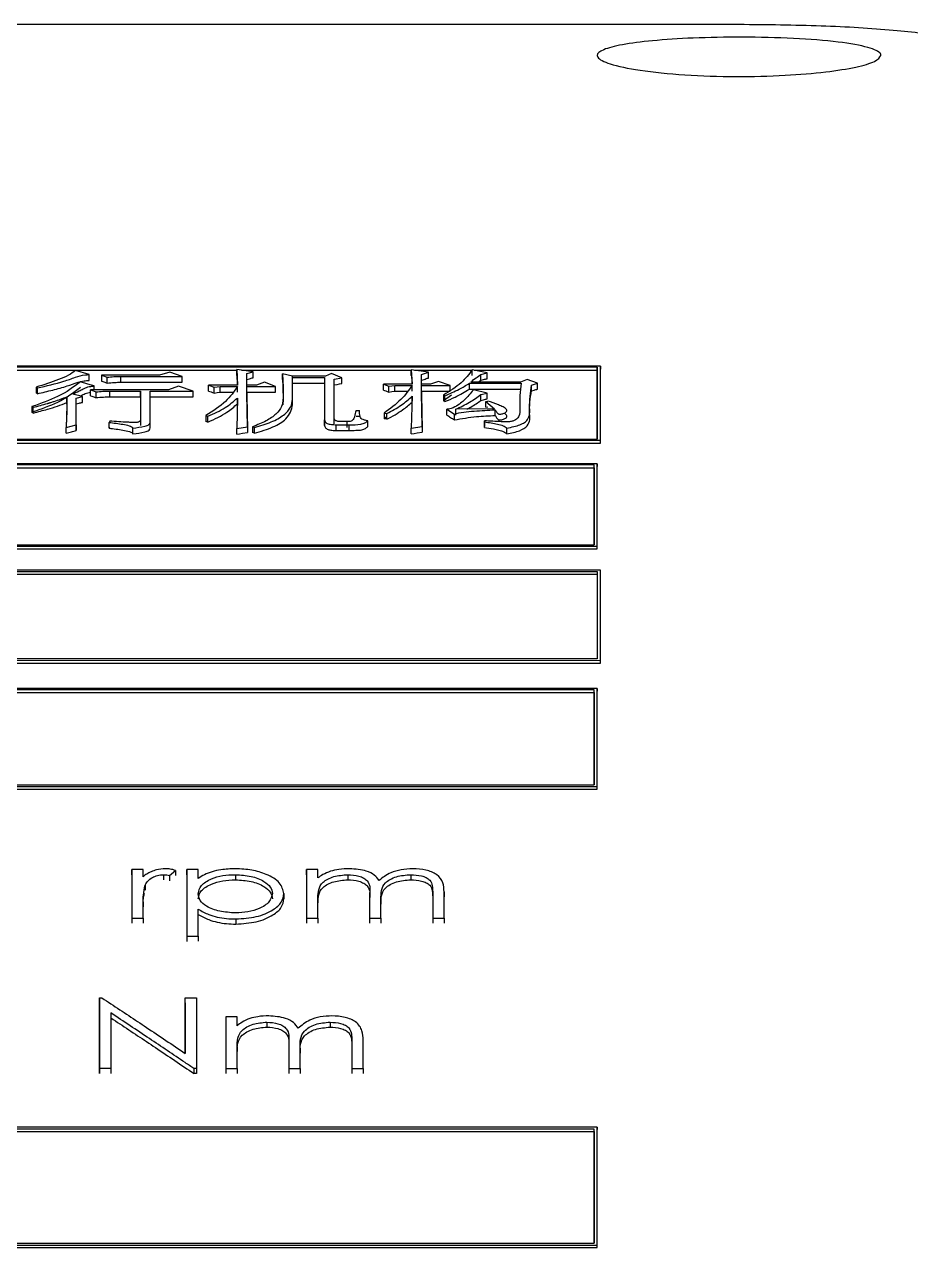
# Model space of a CAD drawing. Header units: millimetres. Extents: x 2223 to 4172, y 741 to 2119.
# Drawn here: x 2722.87 to 2736.92, y 1913.22 to 1932.61 of the extents above; entities that cross this region are included whole.
import ezdxf

# ---------------------------------------------------------------- set-up
doc = ezdxf.new("R2010")
doc.units = ezdxf.units.MM

msp = doc.modelspace()

# ---------------------------------------------------------------- linework, layer by layer
at = {"color": 7, "linetype": 'Continuous', "lineweight": 25}
for p, q in [((2734.201, 1932.604), (2697.201, 1932.606)), ((2732.002, 1927.188), (2710.019, 1927.189)), ((2731.952, 1927.171), (2710.069, 1927.171)), ((2720.785, 1927.125), (2726.236, 1927.125)), ((2723.899, 1927.056), (2723.683, 1927.12)), ((2723.899, 1926.964), (2723.899, 1927.056)), ((2724.094, 1927.044), (2724.094, 1926.952)), ((2724.094, 1927.044), (2724.181, 1927.013)), ((2725.013, 1927.044), (2724.094, 1927.044)), ((2724.181, 1926.921), (2724.181, 1927.013)), ((2724.397, 1926.933), (2724.397, 1927.025)), ((2724.397, 1927.025), (2725.37, 1927.025)), ((2725.176, 1927.094), (2725.013, 1927.044)), ((2725.37, 1927.025), (2725.176, 1927.094)), ((2725.37, 1926.933), (2725.37, 1927.025)), ((2726.236, 1927.135), (2726.247, 1926.886)), ((2726.495, 1927.097), (2726.236, 1927.135)), ((2726.236, 1927.043), (2726.236, 1927.135)), ((2726.31, 1927.125), (2729.005, 1927.125)), ((2726.398, 1927.071), (2726.495, 1927.097)), ((2726.398, 1926.886), (2726.398, 1927.071)), ((2726.398, 1927.07), (2726.398, 1927.071)), ((2726.495, 1927.005), (2726.495, 1927.097)), ((2726.961, 1927.067), (2726.971, 1926.855)), ((2727.123, 1927.029), (2726.961, 1927.067)), ((2726.961, 1926.975), (2726.961, 1927.067)), ((2727.642, 1927.029), (2727.123, 1927.029)), ((2727.123, 1926.937), (2727.123, 1927.029)), ((2727.123, 1926.668), (2727.123, 1927.01)), ((2727.123, 1927.01), (2727.631, 1927.01)), ((2727.123, 1926.918), (2727.123, 1927.01)), ((2727.631, 1927.01), (2727.631, 1926.337)), ((2727.631, 1927.01), (2727.631, 1926.918)), ((2727.739, 1927.071), (2727.642, 1927.029)), ((2727.902, 1927.006), (2727.739, 1927.071)), ((2727.783, 1926.983), (2727.902, 1927.006)), ((2727.902, 1926.914), (2727.902, 1927.006)), ((2729.005, 1927.132), (2729.016, 1926.902)), ((2729.275, 1927.094), (2729.005, 1927.132)), ((2729.005, 1927.039), (2729.005, 1927.132)), ((2729.055, 1927.125), (2729.962, 1927.124)), ((2729.167, 1927.059), (2729.275, 1927.094)), ((2729.167, 1926.902), (2729.167, 1927.059)), ((2729.167, 1927.059), (2729.167, 1927.059)), ((2729.275, 1927.001), (2729.275, 1927.094)), ((2730.206, 1927.082), (2729.968, 1927.132)), ((2729.968, 1927.039), (2729.968, 1927.132)), ((2730.002, 1927.124), (2731.952, 1927.124)), ((2730.108, 1927.059), (2730.206, 1927.082)), ((2730.108, 1926.967), (2730.108, 1927.059)), ((2730.206, 1926.99), (2730.206, 1927.082)), ((2731.952, 1927.171), (2731.952, 1927.124)), ((2732.002, 1927.188), (2732.002, 1927.141)), ((2732.002, 1925.966), (2732.002, 1927.141)), ((2723.056, 1926.855), (2723.056, 1926.764)), ((2723.056, 1926.855), (2723.077, 1926.844)), ((2723.077, 1926.752), (2723.077, 1926.844)), ((2723.921, 1926.813), (2724.007, 1926.781)), ((2725.154, 1926.813), (2723.921, 1926.813)), ((2723.921, 1926.721), (2723.921, 1926.813)), ((2723.975, 1926.813), (2723.975, 1926.875)), ((2724.397, 1926.933), (2725.37, 1926.933)), ((2725.316, 1926.871), (2725.154, 1926.813)), ((2725.544, 1926.793), (2725.316, 1926.871)), ((2725.792, 1926.886), (2725.879, 1926.855)), ((2726.247, 1926.886), (2725.792, 1926.886)), ((2725.792, 1926.794), (2725.792, 1926.886)), ((2725.879, 1926.855), (2725.976, 1926.867)), ((2725.879, 1926.763), (2725.879, 1926.855)), ((2725.976, 1926.867), (2726.247, 1926.867)), ((2725.976, 1926.775), (2725.976, 1926.867)), ((2726.247, 1926.775), (2726.247, 1926.867)), ((2726.398, 1926.886), (2726.398, 1926.979)), ((2726.55, 1926.886), (2726.398, 1926.886)), ((2726.398, 1926.794), (2726.398, 1926.886)), ((2726.398, 1926.867), (2726.852, 1926.867)), ((2726.398, 1926.775), (2726.398, 1926.867)), ((2726.679, 1926.937), (2726.55, 1926.886)), ((2726.852, 1926.867), (2726.679, 1926.937)), ((2726.852, 1926.775), (2726.852, 1926.867)), ((2726.971, 1926.855), (2726.971, 1926.668)), ((2726.971, 1926.763), (2726.971, 1926.855)), ((2727.123, 1926.918), (2727.631, 1926.918)), ((2727.123, 1926.576), (2727.123, 1926.918)), ((2727.631, 1926.918), (2727.631, 1926.246)), ((2727.783, 1926.365), (2727.783, 1926.983)), ((2727.783, 1926.98), (2727.783, 1926.983)), ((2727.783, 1926.274), (2727.783, 1926.891)), ((2728.562, 1926.902), (2728.648, 1926.871)), ((2729.016, 1926.902), (2728.562, 1926.902)), ((2728.562, 1926.81), (2728.562, 1926.902)), ((2728.648, 1926.871), (2728.745, 1926.882)), ((2728.648, 1926.779), (2728.648, 1926.871)), ((2728.745, 1926.882), (2729.016, 1926.882)), ((2728.745, 1926.791), (2728.745, 1926.882)), ((2729.016, 1926.791), (2729.016, 1926.882)), ((2729.167, 1926.902), (2729.167, 1926.967)), ((2729.308, 1926.902), (2729.167, 1926.902)), ((2729.167, 1926.81), (2729.167, 1926.902)), ((2729.167, 1926.882), (2729.622, 1926.882)), ((2729.167, 1926.791), (2729.167, 1926.882)), ((2729.438, 1926.948), (2729.308, 1926.902)), ((2729.622, 1926.882), (2729.438, 1926.948)), ((2729.622, 1926.806), (2729.622, 1926.882)), ((2729.925, 1926.917), (2730.747, 1926.917)), ((2729.925, 1926.825), (2729.925, 1926.917)), ((2729.925, 1926.825), (2730.747, 1926.825)), ((2730.736, 1926.936), (2729.946, 1926.936)), ((2730.206, 1926.762), (2729.989, 1926.812)), ((2730.066, 1926.936), (2730.108, 1926.967)), ((2730.844, 1926.975), (2730.736, 1926.936)), ((2731.006, 1926.917), (2730.844, 1926.975)), ((2730.909, 1926.89), (2731.006, 1926.917)), ((2730.909, 1926.798), (2730.909, 1926.89)), ((2731.006, 1926.825), (2731.006, 1926.917)), ((2723.077, 1926.752), (2723.056, 1926.764)), ((2723.542, 1926.612), (2723.542, 1926.703)), ((2723.791, 1926.707), (2723.64, 1926.746)), ((2723.694, 1926.684), (2723.791, 1926.707)), ((2723.694, 1926.261), (2723.694, 1926.684)), ((2723.791, 1926.615), (2723.791, 1926.707)), ((2724.007, 1926.69), (2724.007, 1926.781)), ((2724.224, 1926.793), (2724.711, 1926.793)), ((2724.224, 1926.701), (2724.224, 1926.793)), ((2724.224, 1926.701), (2724.711, 1926.701)), ((2724.711, 1926.793), (2724.711, 1926.341)), ((2724.711, 1926.701), (2724.711, 1926.793)), ((2724.711, 1926.701), (2724.711, 1926.25)), ((2724.862, 1926.793), (2725.544, 1926.793)), ((2724.862, 1926.301), (2724.862, 1926.793)), ((2724.862, 1926.701), (2724.862, 1926.793)), ((2724.862, 1926.21), (2724.862, 1926.701)), ((2724.862, 1926.701), (2725.544, 1926.701)), ((2725.544, 1926.701), (2725.544, 1926.793)), ((2725.976, 1926.775), (2726.173, 1926.775)), ((2726.247, 1926.683), (2726.236, 1926.2)), ((2726.247, 1926.592), (2726.247, 1926.683)), ((2726.398, 1926.775), (2726.852, 1926.775)), ((2726.409, 1926.228), (2726.398, 1926.748)), ((2726.971, 1926.763), (2726.971, 1926.622)), ((2726.971, 1926.576), (2726.971, 1926.668)), ((2727.123, 1926.576), (2727.123, 1926.668)), ((2728.745, 1926.791), (2728.942, 1926.791)), ((2729.016, 1926.711), (2729.005, 1926.208)), ((2729.016, 1926.619), (2729.016, 1926.711)), ((2729.167, 1926.791), (2729.622, 1926.79)), ((2729.178, 1926.232), (2729.167, 1926.766)), ((2729.535, 1926.719), (2729.513, 1926.73)), ((2729.513, 1926.73), (2729.513, 1926.639)), ((2729.644, 1926.727), (2729.513, 1926.639)), ((2729.535, 1926.627), (2729.513, 1926.639)), ((2729.535, 1926.627), (2729.535, 1926.719)), ((2730.108, 1926.738), (2730.206, 1926.762)), ((2730.108, 1926.647), (2730.108, 1926.738)), ((2730.184, 1926.628), (2730.217, 1926.636)), ((2730.184, 1926.628), (2730.325, 1926.513)), ((2730.184, 1926.537), (2730.184, 1926.628)), ((2730.206, 1926.67), (2730.206, 1926.762)), ((2722.991, 1926.549), (2723.012, 1926.537)), ((2722.991, 1926.549), (2722.991, 1926.458)), ((2723.012, 1926.446), (2722.991, 1926.458)), ((2723.012, 1926.446), (2723.012, 1926.537)), ((2723.694, 1926.17), (2723.694, 1926.592)), ((2728.129, 1926.486), (2728.183, 1926.486)), ((2728.572, 1926.446), (2728.616, 1926.438)), ((2728.572, 1926.446), (2728.572, 1926.354)), ((2728.616, 1926.346), (2728.616, 1926.438)), ((2729.568, 1926.414), (2729.568, 1926.505)), ((2729.568, 1926.505), (2729.687, 1926.43)), ((2729.687, 1926.338), (2729.687, 1926.43)), ((2730.325, 1926.513), (2729.708, 1926.505)), ((2729.708, 1926.414), (2729.708, 1926.505)), ((2730.184, 1926.537), (2730.217, 1926.545)), ((2730.336, 1926.406), (2730.336, 1926.497)), ((2723.532, 1926.216), (2723.694, 1926.261)), ((2723.694, 1926.261), (2723.694, 1926.17)), ((2724.224, 1926.317), (2724.213, 1926.297)), ((2724.213, 1926.206), (2724.213, 1926.297)), ((2724.711, 1926.341), (2724.711, 1926.25)), ((2724.862, 1926.21), (2724.862, 1926.301)), ((2725.749, 1926.406), (2725.781, 1926.394)), ((2725.749, 1926.406), (2725.749, 1926.314)), ((2725.781, 1926.302), (2725.749, 1926.314)), ((2725.781, 1926.302), (2725.781, 1926.394)), ((2726.236, 1926.2), (2726.409, 1926.228)), ((2726.409, 1926.228), (2726.409, 1926.137)), ((2726.485, 1926.228), (2726.485, 1926.137)), ((2726.517, 1926.216), (2726.485, 1926.228)), ((2727.631, 1926.246), (2727.631, 1926.337)), ((2727.815, 1926.26), (2728.021, 1926.26)), ((2727.815, 1926.169), (2727.815, 1926.26)), ((2727.988, 1926.309), (2727.891, 1926.309)), ((2727.988, 1926.218), (2727.988, 1926.309)), ((2728.021, 1926.169), (2728.021, 1926.26)), ((2728.129, 1926.394), (2728.183, 1926.394)), ((2728.313, 1926.23), (2728.313, 1926.321)), ((2728.616, 1926.388), (2728.572, 1926.354)), ((2728.616, 1926.346), (2728.572, 1926.354)), ((2729.005, 1926.208), (2729.178, 1926.232)), ((2729.178, 1926.232), (2729.178, 1926.141)), ((2730.163, 1926.305), (2730.163, 1926.321)), ((2730.163, 1926.321), (2730.163, 1926.23)), ((2730.163, 1926.214), (2730.163, 1926.305)), ((2730.163, 1926.214), (2730.163, 1926.23)), ((2723.532, 1926.125), (2723.532, 1926.216)), ((2724.213, 1926.206), (2724.224, 1926.226)), ((2724.592, 1926.117), (2724.592, 1926.208)), ((2726.236, 1926.109), (2726.236, 1926.2)), ((2726.517, 1926.125), (2726.485, 1926.137)), ((2726.517, 1926.125), (2726.517, 1926.216)), ((2727.815, 1926.169), (2728.021, 1926.169)), ((2729.005, 1926.117), (2729.005, 1926.208)), ((2730.519, 1926.117), (2730.519, 1926.208)), ((2710.019, 1926.013), (2732.002, 1926.013)), ((2710.019, 1925.967), (2732.002, 1925.966)), ((2710.069, 1926.032), (2731.952, 1926.032)), ((2732.002, 1925.966), (2732.002, 1926.013)), ((2731.952, 1925.642), (2709.969, 1925.643)), ((2731.903, 1925.623), (2710.019, 1925.623)), ((2710.019, 1925.578), (2731.903, 1925.578)), ((2731.903, 1925.578), (2731.903, 1925.623)), ((2731.952, 1925.642), (2731.952, 1925.596)), ((2731.953, 1924.292), (2731.952, 1925.596)), ((2709.97, 1924.337), (2731.953, 1924.336)), ((2709.97, 1924.292), (2731.953, 1924.292)), ((2710.02, 1924.358), (2731.903, 1924.357)), ((2731.953, 1924.292), (2731.953, 1924.336)), ((2732.003, 1923.957), (2710.02, 1923.957)), ((2710.07, 1923.936), (2731.953, 1923.936)), ((2731.953, 1923.936), (2731.953, 1923.891)), ((2732.003, 1923.913), (2732.003, 1923.957)), ((2732.003, 1922.482), (2732.003, 1923.913)), ((2710.07, 1923.892), (2731.953, 1923.891)), ((2731.953, 1922.548), (2710.07, 1922.549)), ((2710.02, 1922.526), (2732.003, 1922.525)), ((2710.02, 1922.483), (2732.003, 1922.482)), ((2732.003, 1922.482), (2732.003, 1922.525)), ((2731.953, 1922.08), (2709.97, 1922.08)), ((2731.903, 1922.056), (2710.02, 1922.057)), ((2710.02, 1922.014), (2731.903, 1922.014)), ((2731.903, 1922.014), (2731.903, 1922.056)), ((2731.953, 1922.08), (2731.953, 1922.037)), ((2731.953, 1920.482), (2731.953, 1922.037)), ((2709.97, 1920.525), (2731.953, 1920.524)), ((2709.97, 1920.483), (2731.953, 1920.482)), ((2710.02, 1920.549), (2731.903, 1920.549)), ((2731.953, 1920.482), (2731.953, 1920.524)), ((2724.575, 1919.207), (2724.575, 1918.439)), ((2724.575, 1919.126), (2724.575, 1919.207)), ((2724.754, 1919.207), (2724.575, 1919.207)), ((2724.575, 1919.126), (2724.575, 1918.358)), ((2724.754, 1919.095), (2724.754, 1919.207)), ((2725.077, 1919.127), (2725.077, 1919.046)), ((2725.169, 1919.114), (2725.267, 1919.195)), ((2725.169, 1919.114), (2725.169, 1919.032)), ((2725.267, 1919.195), (2725.267, 1919.113)), ((2725.447, 1919.207), (2725.447, 1918.151)), ((2725.447, 1919.126), (2725.447, 1919.207)), ((2725.626, 1919.207), (2725.447, 1919.207)), ((2725.447, 1919.126), (2725.447, 1918.07)), ((2725.626, 1919.067), (2725.626, 1919.207)), ((2726.215, 1919.127), (2726.215, 1919.046)), ((2727.344, 1919.207), (2727.344, 1918.439)), ((2727.344, 1919.126), (2727.344, 1919.207)), ((2727.524, 1919.207), (2727.344, 1919.207)), ((2727.344, 1919.126), (2727.344, 1918.358)), ((2727.524, 1919.075), (2727.524, 1919.207)), ((2727.996, 1919.127), (2727.996, 1919.046)), ((2728.998, 1919.127), (2728.998, 1919.046)), ((2724.786, 1918.963), (2724.786, 1918.882)), ((2724.754, 1918.439), (2724.754, 1918.699)), ((2724.754, 1918.699), (2724.754, 1918.618)), ((2726.985, 1918.827), (2726.985, 1918.746)), ((2727.524, 1918.439), (2727.524, 1918.764)), ((2727.524, 1918.764), (2727.524, 1918.683)), ((2728.344, 1918.832), (2728.344, 1918.439)), ((2728.344, 1918.832), (2728.344, 1918.75)), ((2728.524, 1918.439), (2728.524, 1918.74)), ((2728.524, 1918.74), (2728.524, 1918.659)), ((2729.344, 1918.858), (2729.344, 1918.439)), ((2729.344, 1918.858), (2729.344, 1918.777)), ((2729.344, 1918.776), (2729.344, 1918.358)), ((2729.524, 1918.439), (2729.524, 1918.857)), ((2729.524, 1918.857), (2729.524, 1918.776)), ((2725.626, 1918.151), (2725.626, 1918.579)), ((2724.575, 1918.439), (2724.575, 1918.358)), ((2724.575, 1918.439), (2724.754, 1918.439)), ((2724.754, 1918.439), (2724.754, 1918.358)), ((2726.222, 1918.425), (2726.222, 1918.344)), ((2727.344, 1918.439), (2727.344, 1918.358)), ((2727.344, 1918.439), (2727.524, 1918.439)), ((2727.524, 1918.439), (2727.524, 1918.358)), ((2728.344, 1918.439), (2728.344, 1918.358)), ((2728.344, 1918.439), (2728.524, 1918.439)), ((2728.524, 1918.439), (2728.524, 1918.358)), ((2729.344, 1918.439), (2729.344, 1918.358)), ((2729.344, 1918.439), (2729.524, 1918.439)), ((2729.524, 1918.439), (2729.524, 1918.358)), ((2725.447, 1918.151), (2725.447, 1918.071)), ((2725.447, 1918.151), (2725.626, 1918.151)), ((2725.626, 1918.151), (2725.626, 1918.071)), ((2724.062, 1916.052), (2724.062, 1917.173)), ((2724.062, 1917.173), (2724.062, 1917.094)), ((2724.062, 1917.173), (2724.1, 1917.173)), ((2725.421, 1916.293), (2725.421, 1917.173)), ((2725.421, 1917.173), (2725.601, 1917.173)), ((2725.421, 1917.094), (2725.421, 1917.173)), ((2725.601, 1917.173), (2725.601, 1916.052)), ((2724.062, 1917.094), (2724.062, 1915.974)), ((2724.242, 1916.935), (2724.242, 1916.052)), ((2725.421, 1917.094), (2725.421, 1916.293)), ((2726.062, 1916.875), (2726.062, 1916.052)), ((2726.062, 1916.875), (2726.062, 1916.796)), ((2726.242, 1916.875), (2726.062, 1916.875)), ((2726.062, 1916.796), (2726.062, 1915.974)), ((2726.242, 1916.733), (2726.242, 1916.875)), ((2726.714, 1916.789), (2726.714, 1916.71)), ((2727.716, 1916.789), (2727.716, 1916.711)), ((2726.242, 1916.052), (2726.242, 1916.4)), ((2726.242, 1916.4), (2726.242, 1916.322)), ((2727.062, 1916.472), (2727.062, 1916.052)), ((2727.062, 1916.472), (2727.062, 1916.394)), ((2727.242, 1916.052), (2727.242, 1916.374)), ((2727.242, 1916.374), (2727.242, 1916.296)), ((2728.062, 1916.5), (2728.062, 1916.052)), ((2728.062, 1916.5), (2728.062, 1916.422)), ((2728.062, 1916.422), (2728.062, 1915.974)), ((2728.242, 1916.052), (2728.242, 1916.5)), ((2728.242, 1916.422), (2728.242, 1916.5)), ((2724.062, 1915.974), (2724.062, 1916.052)), ((2724.242, 1916.052), (2724.062, 1916.052)), ((2724.242, 1916.052), (2724.242, 1915.974)), ((2725.56, 1915.974), (2725.56, 1916.052)), ((2725.601, 1916.052), (2725.56, 1916.052)), ((2725.601, 1915.974), (2725.56, 1915.974)), ((2725.601, 1916.052), (2725.601, 1915.974)), ((2726.062, 1916.052), (2726.062, 1915.974)), ((2726.062, 1916.052), (2726.242, 1916.052)), ((2726.242, 1916.052), (2726.242, 1915.974)), ((2727.062, 1916.052), (2727.062, 1915.974)), ((2727.062, 1916.052), (2727.242, 1916.052)), ((2727.242, 1916.052), (2727.242, 1915.974)), ((2728.062, 1916.052), (2728.062, 1915.974)), ((2728.062, 1916.052), (2728.242, 1916.052)), ((2728.242, 1916.052), (2728.242, 1915.974)), ((2731.953, 1915.124), (2709.82, 1915.124)), ((2731.903, 1915.095), (2709.87, 1915.095)), ((2709.87, 1915.057), (2731.903, 1915.057)), ((2731.903, 1915.057), (2731.903, 1915.095)), ((2731.953, 1915.124), (2731.953, 1915.086)), ((2731.953, 1913.216), (2731.953, 1915.086)), ((2709.82, 1913.253), (2731.953, 1913.253)), ((2709.87, 1913.284), (2731.903, 1913.283)), ((2731.953, 1913.216), (2731.953, 1913.253)), ((2709.82, 1913.216), (2731.953, 1913.216))]:
    msp.add_line(p, q, dxfattribs=at)
at = {"color": 7, "linetype": 'Continuous', "lineweight": 25, "flags": 128}
for points in [[(2727.783, 1926.891), (2727.828, 1926.899), (2727.865, 1926.907), (2727.902, 1926.914)], [(2725.879, 1926.763), (2725.928, 1926.769), (2725.976, 1926.775)], [(2728.648, 1926.779), (2728.697, 1926.785), (2728.745, 1926.791)], [(2726.236, 1926.109), (2726.282, 1926.116), (2726.329, 1926.124), (2726.409, 1926.137)], [(2729.005, 1926.117), (2729.052, 1926.123), (2729.1, 1926.13), (2729.178, 1926.141)]]:
    msp.add_lwpolyline(points, dxfattribs=at)
at = {"color": 7, "linetype": 'Continuous', "lineweight": 25}
for points, knots in [([(2738.201, 1932.115), (2738.165, 1932.169), (2738.091, 1932.279), (2737.521, 1932.415), (2736.654, 1932.521), (2735.507, 1932.591), (2734.641, 1932.6), (2734.201, 1932.604)], [0, 0, 0, 0, 0.184668, 0.3699947, 0.5658507, 0.7794444, 1, 1, 1, 1]), ([(2736.451, 1932.115), (2736.431, 1932.083), (2736.389, 1932.018), (2736.067, 1931.926), (2735.579, 1931.848), (2734.919, 1931.793), (2734.139, 1931.773), (2733.326, 1931.8), (2732.614, 1931.873), (2732.129, 1931.974), (2731.967, 1932.06), (2731.941, 1932.137), (2732.023, 1932.209), (2732.333, 1932.289), (2732.825, 1932.353), (2733.483, 1932.396), (2734.264, 1932.41), (2735.077, 1932.39), (2735.789, 1932.334), (2736.272, 1932.248), (2736.44, 1932.169), (2736.449, 1932.124), (2736.451, 1932.115)], [0, 0, 0, 0, 0.046276, 0.092719, 0.141715, 0.19519, 0.253686, 0.315261, 0.376912, 0.43437, 0.485817, 0.500005, 0.546254, 0.592701, 0.641799, 0.695155, 0.753514, 0.815397, 0.876864, 0.934161, 0.985737, 1, 1, 1, 1]), ([(2723.683, 1927.12), (2723.648, 1927.094), (2723.577, 1927.041), (2723.36, 1926.952), (2723.178, 1926.894), (2723.056, 1926.855)], [0, 0, 0, 0, 0.244211, 0.494059, 1, 1, 1, 1]), ([(2723.077, 1926.844), (2723.222, 1926.877), (2723.438, 1926.925), (2723.662, 1927.007), (2723.795, 1927.05), (2723.878, 1927.054), (2723.899, 1927.056)], [0, 0, 0, 0, 0.501457, 0.748784, 0.936077, 1, 1, 1, 1]), ([(2724.181, 1927.013), (2724.216, 1927.017), (2724.287, 1927.024), (2724.36, 1927.025), (2724.397, 1927.025)], [0, 0, 0, 0, 0.4988667, 1, 1, 1, 1]), ([(2726.236, 1927.043), (2726.238, 1927.016), (2726.242, 1926.964), (2726.244, 1926.911), (2726.245, 1926.886)], [0, 0, 0, 0, 0.53069, 1, 1, 1, 1]), ([(2726.398, 1926.979), (2726.412, 1926.982), (2726.435, 1926.989), (2726.467, 1926.998), (2726.486, 1927.003), (2726.495, 1927.005)], [0, 0, 0, 0, 0.420135, 0.710067, 1, 1, 1, 1]), ([(2729.005, 1927.039), (2729.008, 1927.011), (2729.012, 1926.966), (2729.013, 1926.919), (2729.014, 1926.902)], [0, 0, 0, 0, 0.616417, 1, 1, 1, 1]), ([(2729.968, 1927.132), (2729.918, 1927.062), (2729.817, 1926.92), (2729.615, 1926.794), (2729.513, 1926.73)], [0, 0, 0, 0, 0.496751, 1, 1, 1, 1]), ([(2729.946, 1926.936), (2729.974, 1926.959), (2730.026, 1927), (2730.082, 1927.04), (2730.108, 1927.059)], [0, 0, 0, 0, 0.532976, 1, 1, 1, 1]), ([(2731.952, 1926.032), (2731.952, 1926.153), (2731.952, 1926.396), (2731.952, 1926.777), (2731.952, 1927.031), (2731.952, 1927.171)], [0, 0, 0, 0, 0.309667, 0.619335, 1, 1, 1, 1]), ([(2731.952, 1927.124), (2731.952, 1927.014), (2731.952, 1926.795), (2731.952, 1926.432), (2731.952, 1926.173), (2731.952, 1926.032)], [0, 0, 0, 0, 0.312228, 0.624456, 1, 1, 1, 1]), ([(2732.002, 1926.013), (2732.002, 1926.134), (2732.002, 1926.378), (2732.002, 1926.771), (2732.002, 1927.037), (2732.002, 1927.188)], [0, 0, 0, 0, 0.300086, 0.600172, 1, 1, 1, 1]), ([(2723.759, 1926.94), (2723.65, 1926.858), (2723.455, 1926.71), (2723.134, 1926.599), (2722.991, 1926.549)], [0, 0, 0, 0, 0.553842, 1, 1, 1, 1]), ([(2723.759, 1926.849), (2723.65, 1926.766), (2723.455, 1926.618), (2723.134, 1926.507), (2722.991, 1926.458)], [0, 0, 0, 0, 0.553762, 1, 1, 1, 1]), ([(2723.077, 1926.752), (2723.158, 1926.771), (2723.321, 1926.809), (2723.54, 1926.868), (2723.686, 1926.925), (2723.806, 1926.957), (2723.871, 1926.962), (2723.899, 1926.964)], [0, 0, 0, 0, 0.285391, 0.571044, 0.802081, 0.914333, 1, 1, 1, 1]), ([(2723.64, 1926.746), (2723.672, 1926.763), (2723.726, 1926.791), (2723.802, 1926.829), (2723.86, 1926.856), (2723.921, 1926.87), (2723.957, 1926.873), (2723.975, 1926.875)], [0, 0, 0, 0, 0.3357419, 0.5532256, 0.7726409, 0.885172, 1, 1, 1, 1]), ([(2723.975, 1926.875), (2723.948, 1926.883), (2723.899, 1926.898), (2723.827, 1926.92), (2723.781, 1926.934), (2723.759, 1926.94)], [0, 0, 0, 0, 0.369991, 0.684996, 1, 1, 1, 1]), ([(2724.094, 1926.952), (2724.106, 1926.948), (2724.127, 1926.94), (2724.156, 1926.93), (2724.172, 1926.924), (2724.181, 1926.921)], [0, 0, 0, 0, 0.4286092, 0.7143039, 1, 1, 1, 1]), ([(2724.181, 1926.921), (2724.22, 1926.925), (2724.291, 1926.932), (2724.365, 1926.933), (2724.397, 1926.933)], [0, 0, 0, 0, 0.558823, 1, 1, 1, 1]), ([(2726.247, 1926.867), (2726.193, 1926.786), (2726.085, 1926.624), (2725.862, 1926.479), (2725.749, 1926.406)], [0, 0, 0, 0, 0.497121, 1, 1, 1, 1]), ([(2726.398, 1926.748), (2726.398, 1926.77), (2726.398, 1926.81), (2726.398, 1926.85), (2726.398, 1926.867)], [0, 0, 0, 0, 0.56, 1, 1, 1, 1]), ([(2726.398, 1926.702), (2726.398, 1926.738), (2726.398, 1926.809), (2726.398, 1926.848), (2726.398, 1926.867)], [0, 0, 0, 0, 0.510039, 1, 1, 1, 1]), ([(2726.961, 1926.975), (2726.963, 1926.948), (2726.967, 1926.9), (2726.97, 1926.829), (2726.971, 1926.785), (2726.971, 1926.763)], [0, 0, 0, 0, 0.384139, 0.692048, 1, 1, 1, 1]), ([(2728.562, 1926.81), (2728.574, 1926.805), (2728.595, 1926.798), (2728.623, 1926.788), (2728.64, 1926.782), (2728.648, 1926.779)], [0, 0, 0, 0, 0.428612, 0.714306, 1, 1, 1, 1]), ([(2729.016, 1926.882), (2728.964, 1926.807), (2728.859, 1926.656), (2728.668, 1926.516), (2728.572, 1926.446)], [0, 0, 0, 0, 0.497559, 1, 1, 1, 1]), ([(2729.167, 1926.967), (2729.18, 1926.971), (2729.205, 1926.979), (2729.241, 1926.991), (2729.264, 1926.998), (2729.275, 1927.001)], [0, 0, 0, 0, 0.362138, 0.681069, 1, 1, 1, 1]), ([(2729.167, 1926.766), (2729.167, 1926.788), (2729.167, 1926.827), (2729.167, 1926.865), (2729.167, 1926.882)], [0, 0, 0, 0, 0.56, 1, 1, 1, 1]), ([(2729.167, 1926.72), (2729.167, 1926.755), (2729.167, 1926.825), (2729.167, 1926.864), (2729.167, 1926.882)], [0, 0, 0, 0, 0.510364, 1, 1, 1, 1]), ([(2729.535, 1926.719), (2729.613, 1926.752), (2729.758, 1926.814), (2729.872, 1926.885), (2729.925, 1926.917)], [0, 0, 0, 0, 0.541449, 1, 1, 1, 1]), ([(2729.535, 1926.627), (2729.591, 1926.65), (2729.692, 1926.692), (2729.818, 1926.76), (2729.889, 1926.803), (2729.925, 1926.825)], [0, 0, 0, 0, 0.381252, 0.689942, 1, 1, 1, 1]), ([(2729.989, 1926.812), (2729.943, 1926.757), (2729.862, 1926.659), (2729.733, 1926.553), (2729.616, 1926.51), (2729.577, 1926.506), (2729.568, 1926.505)], [0, 0, 0, 0, 0.4941647, 0.8691614, 0.966217, 1, 1, 1, 1]), ([(2730.108, 1926.967), (2730.123, 1926.97), (2730.146, 1926.976), (2730.179, 1926.984), (2730.197, 1926.988), (2730.206, 1926.99)], [0, 0, 0, 0, 0.439882, 0.719941, 1, 1, 1, 1]), ([(2730.747, 1926.917), (2730.732, 1926.79), (2730.713, 1926.615), (2730.734, 1926.415), (2730.672, 1926.343), (2730.617, 1926.317), (2730.561, 1926.305), (2730.496, 1926.303), (2730.363, 1926.311), (2730.251, 1926.317), (2730.163, 1926.321)], [0, 0, 0, 0, 0.489233, 0.672718, 0.735367, 0.76608, 0.796242, 0.828596, 0.864188, 1, 1, 1, 1]), ([(2730.519, 1926.208), (2730.594, 1926.222), (2730.705, 1926.244), (2730.806, 1926.296), (2730.89, 1926.385), (2730.87, 1926.591), (2730.893, 1926.77), (2730.909, 1926.89)], [0, 0, 0, 0, 0.132026, 0.196101, 0.258534, 0.505562, 1, 1, 1, 1]), ([(2730.909, 1926.798), (2730.923, 1926.802), (2730.946, 1926.808), (2730.978, 1926.817), (2730.997, 1926.823), (2731.006, 1926.825)], [0, 0, 0, 0, 0.420135, 0.710068, 1, 1, 1, 1]), ([(2723.012, 1926.537), (2723.088, 1926.557), (2723.166, 1926.577), (2723.243, 1926.6), (2723.252, 1926.603), (2723.261, 1926.605), (2723.27, 1926.608), (2723.279, 1926.611), (2723.304, 1926.618), (2723.398, 1926.647), (2723.478, 1926.678), (2723.542, 1926.703)], [0, 0, 0, 0, 0.400377, 0.412885, 0.425393, 0.450409, 0.462917, 0.475426, 0.500442, 0.600512, 1, 1, 1, 1]), ([(2723.542, 1926.703), (2723.542, 1926.686), (2723.542, 1926.667), (2723.543, 1926.645), (2723.543, 1926.639), (2723.543, 1926.632), (2723.543, 1926.626), (2723.543, 1926.617), (2723.543, 1926.609), (2723.543, 1926.6), (2723.543, 1926.594), (2723.543, 1926.587), (2723.543, 1926.581), (2723.543, 1926.572), (2723.543, 1926.561), (2723.543, 1926.548), (2723.542, 1926.531), (2723.542, 1926.514), (2723.542, 1926.497), (2723.542, 1926.483), (2723.542, 1926.47), (2723.541, 1926.453), (2723.541, 1926.436), (2723.541, 1926.418), (2723.54, 1926.405), (2723.54, 1926.392), (2723.539, 1926.379), (2723.539, 1926.361), (2723.538, 1926.344), (2723.537, 1926.326), (2723.537, 1926.313), (2723.536, 1926.3), (2723.535, 1926.289), (2723.535, 1926.28), (2723.535, 1926.274), (2723.534, 1926.267), (2723.534, 1926.258), (2723.533, 1926.249), (2723.533, 1926.24), (2723.532, 1926.234), (2723.532, 1926.226), (2723.532, 1926.22), (2723.532, 1926.216)], [0, 0, 0, 0, 0.10711, 0.120499, 0.133888, 0.147276, 0.160665, 0.174054, 0.200831, 0.21422, 0.227609, 0.240998, 0.254386, 0.267775, 0.294553, 0.32133, 0.348108, 0.401663, 0.42844, 0.455218, 0.481995, 0.508773, 0.562328, 0.589105, 0.615883, 0.64266, 0.669438, 0.696215, 0.74977, 0.776548, 0.803325, 0.830103, 0.85688, 0.870269, 0.883658, 0.897047, 0.910435, 0.937213, 0.950602, 0.96399, 0.977379, 1, 1, 1, 1]), ([(2723.542, 1926.585), (2723.542, 1926.589), (2723.542, 1926.595), (2723.542, 1926.607), (2723.542, 1926.614), (2723.542, 1926.618), (2723.542, 1926.62), (2723.542, 1926.621), (2723.542, 1926.622), (2723.542, 1926.603), (2723.542, 1926.476), (2723.539, 1926.392), (2723.538, 1926.342)], [0, 0, 0, 0, 0.01972, 0.031638, 0.043508, 0.046383, 0.049225, 0.052295, 0.055811, 0.08806, 0.463902, 1, 1, 1, 1]), ([(2723.694, 1926.592), (2723.708, 1926.595), (2723.731, 1926.601), (2723.764, 1926.609), (2723.782, 1926.613), (2723.791, 1926.615)], [0, 0, 0, 0, 0.439881, 0.71994, 1, 1, 1, 1]), ([(2723.759, 1926.715), (2723.773, 1926.723), (2723.809, 1926.741), (2723.859, 1926.764), (2723.905, 1926.774), (2723.921, 1926.777)], [0, 0, 0, 0, 0.3081002, 0.7695922, 1, 1, 1, 1]), ([(2723.921, 1926.721), (2723.933, 1926.716), (2723.954, 1926.709), (2723.983, 1926.699), (2723.999, 1926.693), (2724.007, 1926.69)], [0, 0, 0, 0, 0.428611, 0.714305, 1, 1, 1, 1]), ([(2724.007, 1926.781), (2724.043, 1926.785), (2724.114, 1926.792), (2724.187, 1926.793), (2724.224, 1926.793)], [0, 0, 0, 0, 0.4988667, 1, 1, 1, 1]), ([(2724.007, 1926.69), (2724.047, 1926.694), (2724.118, 1926.701), (2724.192, 1926.701), (2724.224, 1926.701)], [0, 0, 0, 0, 0.558823, 1, 1, 1, 1]), ([(2725.781, 1926.394), (2725.878, 1926.438), (2726.069, 1926.526), (2726.188, 1926.631), (2726.247, 1926.683)], [0, 0, 0, 0, 0.504453, 1, 1, 1, 1]), ([(2725.792, 1926.794), (2725.805, 1926.79), (2725.825, 1926.783), (2725.854, 1926.772), (2725.871, 1926.766), (2725.879, 1926.763)], [0, 0, 0, 0, 0.428612, 0.714306, 1, 1, 1, 1]), ([(2726.398, 1926.775), (2726.398, 1926.754), (2726.398, 1926.712), (2726.398, 1926.706), (2726.398, 1926.702)], [0, 0, 0, 0, 0.489863, 1, 1, 1, 1]), ([(2726.398, 1926.702), (2726.399, 1926.638), (2726.4, 1926.574), (2726.401, 1926.526), (2726.401, 1926.515), (2726.402, 1926.472), (2726.404, 1926.346), (2726.407, 1926.225), (2726.409, 1926.137)], [0, 0, 0, 0, 0.252264, 0.254266, 0.269843, 0.313981, 0.501513, 1, 1, 1, 1]), ([(2726.409, 1926.228), (2726.407, 1926.316), (2726.405, 1926.434), (2726.402, 1926.563), (2726.4, 1926.652), (2726.399, 1926.68), (2726.398, 1926.702)], [0, 0, 0, 0, 0.498567, 0.668599, 0.747849, 1, 1, 1, 1]), ([(2726.971, 1926.668), (2726.967, 1926.627), (2726.958, 1926.546), (2726.868, 1926.427), (2726.714, 1926.316), (2726.562, 1926.258), (2726.485, 1926.228)], [0, 0, 0, 0, 0.2454874, 0.4925098, 0.7434187, 1, 1, 1, 1]), ([(2726.517, 1926.216), (2726.61, 1926.243), (2726.793, 1926.298), (2726.991, 1926.411), (2727.106, 1926.537), (2727.117, 1926.624), (2727.123, 1926.668)], [0, 0, 0, 0, 0.258234, 0.509748, 0.755949, 1, 1, 1, 1]), ([(2728.616, 1926.438), (2728.696, 1926.481), (2728.854, 1926.566), (2728.962, 1926.663), (2729.016, 1926.711)], [0, 0, 0, 0, 0.503094, 1, 1, 1, 1]), ([(2728.616, 1926.346), (2728.705, 1926.395), (2728.862, 1926.481), (2728.969, 1926.577), (2729.016, 1926.619)], [0, 0, 0, 0, 0.5629486, 1, 1, 1, 1]), ([(2729.167, 1926.791), (2729.167, 1926.77), (2729.167, 1926.729), (2729.167, 1926.723), (2729.167, 1926.72)], [0, 0, 0, 0, 0.489538, 1, 1, 1, 1]), ([(2729.178, 1926.232), (2729.176, 1926.322), (2729.174, 1926.457), (2729.171, 1926.605), (2729.169, 1926.669), (2729.169, 1926.69), (2729.168, 1926.707), (2729.167, 1926.726), (2729.167, 1926.722), (2729.167, 1926.72)], [0, 0, 0, 0, 0.496744, 0.745118, 0.829845, 0.854799, 0.869312, 0.93209, 1, 1, 1, 1]), ([(2729.167, 1926.72), (2729.168, 1926.655), (2729.169, 1926.586), (2729.171, 1926.496), (2729.173, 1926.364), (2729.176, 1926.231), (2729.178, 1926.141)], [0, 0, 0, 0, 0.252176, 0.267142, 0.501453, 1, 1, 1, 1]), ([(2729.708, 1926.505), (2729.784, 1926.542), (2729.935, 1926.615), (2730.051, 1926.697), (2730.108, 1926.738)], [0, 0, 0, 0, 0.502347, 1, 1, 1, 1]), ([(2729.887, 1926.508), (2729.908, 1926.519), (2729.994, 1926.562), (2730.059, 1926.61), (2730.108, 1926.647)], [0, 0, 0, 0, 0.250656, 1, 1, 1, 1]), ([(2730.108, 1926.647), (2730.123, 1926.65), (2730.146, 1926.656), (2730.179, 1926.664), (2730.197, 1926.668), (2730.206, 1926.67)], [0, 0, 0, 0, 0.439858, 0.719929, 1, 1, 1, 1]), ([(2730.336, 1926.497), (2730.344, 1926.483), (2730.356, 1926.462), (2730.373, 1926.438), (2730.389, 1926.43), (2730.396, 1926.428), (2730.401, 1926.427), (2730.407, 1926.426), (2730.415, 1926.426), (2730.431, 1926.428), (2730.452, 1926.434), (2730.481, 1926.444), (2730.507, 1926.46), (2730.523, 1926.482), (2730.515, 1926.504), (2730.494, 1926.524), (2730.449, 1926.548), (2730.36, 1926.587), (2730.274, 1926.616), (2730.217, 1926.636)], [0, 0, 0, 0, 0.12083, 0.185578, 0.200463, 0.207293, 0.213836, 0.220353, 0.227161, 0.24221, 0.277123, 0.31159, 0.371541, 0.433275, 0.493638, 0.554959, 0.617623, 0.744187, 1, 1, 1, 1]), ([(2730.519, 1926.117), (2730.592, 1926.13), (2730.733, 1926.157), (2730.899, 1926.274), (2730.865, 1926.498), (2730.891, 1926.679), (2730.909, 1926.798)], [0, 0, 0, 0, 0.127764, 0.249157, 0.505692, 1, 1, 1, 1]), ([(2723.012, 1926.446), (2723.088, 1926.466), (2723.219, 1926.5), (2723.398, 1926.555), (2723.494, 1926.593), (2723.542, 1926.612)], [0, 0, 0, 0, 0.400541, 0.699142, 1, 1, 1, 1]), ([(2725.781, 1926.302), (2725.889, 1926.352), (2726.079, 1926.44), (2726.196, 1926.546), (2726.247, 1926.592)], [0, 0, 0, 0, 0.5642117, 1, 1, 1, 1]), ([(2726.517, 1926.125), (2726.62, 1926.156), (2726.823, 1926.217), (2727.073, 1926.372), (2727.104, 1926.499), (2727.123, 1926.576)], [0, 0, 0, 0, 0.289468, 0.570368, 1, 1, 1, 1]), ([(2728.129, 1926.486), (2728.12, 1926.453), (2728.106, 1926.401), (2728.094, 1926.341), (2728.05, 1926.317), (2728.021, 1926.31), (2727.999, 1926.309), (2727.988, 1926.309)], [0, 0, 0, 0, 0.493872, 0.802594, 0.866234, 0.93227, 1, 1, 1, 1]), ([(2728.313, 1926.321), (2728.295, 1926.325), (2728.26, 1926.332), (2728.22, 1926.35), (2728.199, 1926.372), (2728.185, 1926.418), (2728.184, 1926.455), (2728.183, 1926.486)], [0, 0, 0, 0, 0.131971, 0.260261, 0.384427, 0.507933, 1, 1, 1, 1]), ([(2729.687, 1926.43), (2729.735, 1926.441), (2729.833, 1926.464), (2730.056, 1926.482), (2730.224, 1926.491), (2730.336, 1926.497)], [0, 0, 0, 0, 0.246103, 0.496572, 1, 1, 1, 1]), ([(2730.336, 1926.406), (2730.344, 1926.39), (2730.355, 1926.37), (2730.374, 1926.348), (2730.384, 1926.341), (2730.393, 1926.337), (2730.402, 1926.335), (2730.412, 1926.335), (2730.431, 1926.337), (2730.463, 1926.346), (2730.5, 1926.363), (2730.523, 1926.387), (2730.515, 1926.412), (2730.499, 1926.432), (2730.477, 1926.44), (2730.473, 1926.442)], [0, 0, 0, 0, 0.228789, 0.293472, 0.325017, 0.349064, 0.365366, 0.381722, 0.40697, 0.473331, 0.60469, 0.720341, 0.824657, 0.962766, 1, 1, 1, 1]), ([(2724.213, 1926.297), (2724.287, 1926.288), (2724.398, 1926.275), (2724.517, 1926.25), (2724.567, 1926.232), (2724.586, 1926.219), (2724.59, 1926.211), (2724.592, 1926.208)], [0, 0, 0, 0, 0.508815, 0.759272, 0.881746, 0.941306, 1, 1, 1, 1]), ([(2724.711, 1926.341), (2724.71, 1926.332), (2724.71, 1926.321), (2724.693, 1926.309), (2724.681, 1926.303), (2724.667, 1926.299), (2724.646, 1926.295), (2724.615, 1926.294), (2724.568, 1926.297), (2724.436, 1926.302), (2724.318, 1926.31), (2724.224, 1926.317)], [0, 0, 0, 0, 0.115473, 0.14517, 0.175331, 0.205787, 0.236431, 0.299107, 0.364431, 0.490851, 1, 1, 1, 1]), ([(2724.592, 1926.208), (2724.656, 1926.215), (2724.736, 1926.225), (2724.819, 1926.247), (2724.856, 1926.269), (2724.86, 1926.288), (2724.862, 1926.301)], [0, 0, 0, 0, 0.515726, 0.641569, 0.7636817, 1, 1, 1, 1]), ([(2727.631, 1926.337), (2727.633, 1926.327), (2727.634, 1926.313), (2727.651, 1926.294), (2727.672, 1926.281), (2727.701, 1926.271), (2727.749, 1926.262), (2727.789, 1926.261), (2727.815, 1926.26)], [0, 0, 0, 0, 0.238558, 0.359397, 0.482171, 0.608306, 0.737736, 1, 1, 1, 1]), ([(2727.631, 1926.246), (2727.633, 1926.235), (2727.636, 1926.213), (2727.678, 1926.184), (2727.746, 1926.171), (2727.792, 1926.17), (2727.815, 1926.169)], [0, 0, 0, 0, 0.2680777, 0.5410548, 0.7676675, 1, 1, 1, 1]), ([(2727.891, 1926.309), (2727.873, 1926.31), (2727.847, 1926.311), (2727.818, 1926.319), (2727.798, 1926.33), (2727.784, 1926.346), (2727.783, 1926.359), (2727.783, 1926.365)], [0, 0, 0, 0, 0.263272, 0.391385, 0.516554, 0.759179, 1, 1, 1, 1]), ([(2728.021, 1926.26), (2728.084, 1926.259), (2728.162, 1926.258), (2728.242, 1926.277), (2728.28, 1926.295), (2728.3, 1926.311), (2728.313, 1926.321)], [0, 0, 0, 0, 0.514198, 0.639, 0.761004, 1, 1, 1, 1]), ([(2728.021, 1926.169), (2728.055, 1926.17), (2728.122, 1926.171), (2728.22, 1926.175), (2728.279, 1926.202), (2728.302, 1926.221), (2728.313, 1926.23)], [0, 0, 0, 0, 0.289518, 0.57495, 0.789656, 1, 1, 1, 1]), ([(2729.568, 1926.414), (2729.587, 1926.401), (2729.627, 1926.376), (2729.667, 1926.351), (2729.687, 1926.338)], [0, 0, 0, 0, 0.5, 1, 1, 1, 1]), ([(2729.687, 1926.338), (2729.803, 1926.358), (2730.012, 1926.392), (2730.236, 1926.402), (2730.336, 1926.406)], [0, 0, 0, 0, 0.555157, 1, 1, 1, 1]), ([(2730.163, 1926.305), (2730.234, 1926.295), (2730.341, 1926.281), (2730.448, 1926.25), (2730.497, 1926.228), (2730.512, 1926.214), (2730.519, 1926.208)], [0, 0, 0, 0, 0.509381, 0.758484, 0.880594, 1, 1, 1, 1]), ([(2723.532, 1926.125), (2723.546, 1926.129), (2723.574, 1926.137), (2723.628, 1926.151), (2723.668, 1926.162), (2723.694, 1926.17)], [0, 0, 0, 0, 0.2594101, 0.5188202, 1, 1, 1, 1]), ([(2724.213, 1926.206), (2724.287, 1926.197), (2724.4, 1926.184), (2724.518, 1926.158), (2724.577, 1926.138), (2724.587, 1926.124), (2724.592, 1926.117)], [0, 0, 0, 0, 0.5101079, 0.771684, 0.888142, 1, 1, 1, 1]), ([(2724.592, 1926.117), (2724.656, 1926.124), (2724.737, 1926.134), (2724.821, 1926.157), (2724.857, 1926.179), (2724.86, 1926.198), (2724.862, 1926.21)], [0, 0, 0, 0, 0.5165724, 0.6477138, 0.7747847, 1, 1, 1, 1]), ([(2730.163, 1926.214), (2730.211, 1926.207), (2730.291, 1926.197), (2730.395, 1926.175), (2730.474, 1926.151), (2730.504, 1926.128), (2730.519, 1926.117)], [0, 0, 0, 0, 0.348003, 0.570841, 0.789242, 1, 1, 1, 1]), ([(2731.903, 1924.357), (2731.903, 1924.492), (2731.903, 1924.761), (2731.903, 1925.184), (2731.903, 1925.467), (2731.903, 1925.623)], [0, 0, 0, 0, 0.309667, 0.619335, 1, 1, 1, 1]), ([(2731.903, 1925.578), (2731.903, 1925.475), (2731.903, 1925.271), (2731.903, 1924.868), (2731.903, 1924.559), (2731.903, 1924.357)], [0, 0, 0, 0, 0.258957, 0.517914, 1, 1, 1, 1]), ([(2731.953, 1924.336), (2731.953, 1924.471), (2731.952, 1924.74), (2731.952, 1925.177), (2731.952, 1925.473), (2731.952, 1925.642)], [0, 0, 0, 0, 0.300086, 0.600172, 1, 1, 1, 1]), ([(2731.953, 1923.936), (2731.953, 1923.796), (2731.953, 1923.517), (2731.953, 1923.056), (2731.953, 1922.729), (2731.953, 1922.548)], [0, 0, 0, 0, 0.309667, 0.619335, 1, 1, 1, 1]), ([(2732.003, 1922.525), (2732.003, 1922.673), (2732.003, 1922.967), (2732.003, 1923.446), (2732.003, 1923.771), (2732.003, 1923.957)], [0, 0, 0, 0, 0.300086, 0.600172, 1, 1, 1, 1]), ([(2731.953, 1923.891), (2731.953, 1923.779), (2731.953, 1923.555), (2731.953, 1923.111), (2731.953, 1922.77), (2731.953, 1922.548)], [0, 0, 0, 0, 0.257946, 0.515892, 1, 1, 1, 1]), ([(2731.903, 1920.549), (2731.903, 1920.708), (2731.903, 1921.027), (2731.903, 1921.53), (2731.903, 1921.869), (2731.903, 1922.056)], [0, 0, 0, 0, 0.309667, 0.619335, 1, 1, 1, 1]), ([(2731.903, 1922.014), (2731.903, 1921.891), (2731.903, 1921.646), (2731.903, 1921.162), (2731.903, 1920.791), (2731.903, 1920.549)], [0, 0, 0, 0, 0.257086, 0.514172, 1, 1, 1, 1]), ([(2731.953, 1920.524), (2731.953, 1920.684), (2731.953, 1921.002), (2731.953, 1921.523), (2731.953, 1921.877), (2731.953, 1922.08)], [0, 0, 0, 0, 0.300086, 0.600172, 1, 1, 1, 1]), ([(2725.111, 1919.221), (2725.06, 1919.217), (2724.977, 1919.211), (2724.879, 1919.176), (2724.81, 1919.139), (2724.773, 1919.11), (2724.754, 1919.095)], [0, 0, 0, 0, 0.347887, 0.569141, 0.786135, 1, 1, 1, 1]), ([(2724.786, 1918.963), (2724.799, 1918.985), (2724.824, 1919.028), (2724.89, 1919.081), (2724.977, 1919.119), (2725.043, 1919.125), (2725.077, 1919.127)], [0, 0, 0, 0, 0.27091, 0.546501, 0.770523, 1, 1, 1, 1]), ([(2725.077, 1919.127), (2725.095, 1919.126), (2725.126, 1919.124), (2725.156, 1919.117), (2725.169, 1919.114)], [0, 0, 0, 0, 0.5616049, 1, 1, 1, 1]), ([(2725.267, 1919.195), (2725.24, 1919.203), (2725.19, 1919.217), (2725.135, 1919.22), (2725.111, 1919.221)], [0, 0, 0, 0, 0.556713, 1, 1, 1, 1]), ([(2726.217, 1919.221), (2726.139, 1919.218), (2726.011, 1919.213), (2725.845, 1919.176), (2725.722, 1919.129), (2725.658, 1919.087), (2725.626, 1919.067)], [0, 0, 0, 0, 0.346738, 0.568767, 0.786522, 1, 1, 1, 1]), ([(2725.626, 1918.824), (2725.636, 1918.869), (2725.657, 1918.963), (2725.82, 1919.062), (2726.013, 1919.119), (2726.147, 1919.125), (2726.215, 1919.127)], [0, 0, 0, 0, 0.266695, 0.543155, 0.769236, 1, 1, 1, 1]), ([(2726.215, 1919.127), (2726.3, 1919.122), (2726.468, 1919.112), (2726.664, 1919.034), (2726.783, 1918.934), (2726.798, 1918.862), (2726.806, 1918.826)], [0, 0, 0, 0, 0.292093, 0.575319, 0.790291, 1, 1, 1, 1]), ([(2726.985, 1918.827), (2726.971, 1918.887), (2726.941, 1919.007), (2726.726, 1919.133), (2726.478, 1919.209), (2726.305, 1919.217), (2726.217, 1919.221)], [0, 0, 0, 0, 0.26655, 0.543447, 0.769376, 1, 1, 1, 1]), ([(2727.726, 1919.182), (2727.683, 1919.165), (2727.607, 1919.135), (2727.549, 1919.093), (2727.524, 1919.075)], [0, 0, 0, 0, 0.564241, 1, 1, 1, 1]), ([(2727.524, 1918.764), (2727.525, 1918.806), (2727.528, 1918.889), (2727.579, 1918.994), (2727.678, 1919.059), (2727.805, 1919.112), (2727.921, 1919.121), (2727.996, 1919.127)], [0, 0, 0, 0, 0.241249, 0.48337, 0.613317, 0.746555, 1, 1, 1, 1]), ([(2728.027, 1919.221), (2727.969, 1919.219), (2727.865, 1919.215), (2727.768, 1919.192), (2727.726, 1919.182)], [0, 0, 0, 0, 0.562438, 1, 1, 1, 1]), ([(2727.996, 1919.127), (2728.058, 1919.123), (2728.151, 1919.118), (2728.253, 1919.075), (2728.356, 1918.989), (2728.349, 1918.901), (2728.344, 1918.832)], [0, 0, 0, 0, 0.254782, 0.388255, 0.517328, 1, 1, 1, 1]), ([(2728.493, 1919.037), (2728.471, 1919.066), (2728.428, 1919.125), (2728.268, 1919.203), (2728.119, 1919.214), (2728.027, 1919.221)], [0, 0, 0, 0, 0.269907, 0.547967, 1, 1, 1, 1]), ([(2729.029, 1919.221), (2728.966, 1919.217), (2728.842, 1919.211), (2728.642, 1919.153), (2728.549, 1919.08), (2728.493, 1919.037)], [0, 0, 0, 0, 0.288581, 0.57183, 1, 1, 1, 1]), ([(2728.524, 1918.74), (2728.523, 1918.831), (2728.522, 1918.947), (2728.666, 1919.054), (2728.796, 1919.111), (2728.918, 1919.121), (2728.998, 1919.127)], [0, 0, 0, 0, 0.4821834, 0.6121227, 0.7455887, 1, 1, 1, 1]), ([(2728.998, 1919.127), (2729.055, 1919.124), (2729.143, 1919.12), (2729.243, 1919.083), (2729.318, 1919.032), (2729.342, 1918.951), (2729.343, 1918.889), (2729.344, 1918.858)], [0, 0, 0, 0, 0.254489, 0.388144, 0.517737, 0.758825, 1, 1, 1, 1]), ([(2729.524, 1918.857), (2729.522, 1918.905), (2729.519, 1919.001), (2729.43, 1919.131), (2729.239, 1919.209), (2729.1, 1919.217), (2729.029, 1919.221)], [0, 0, 0, 0, 0.270601, 0.542795, 0.767549, 1, 1, 1, 1]), ([(2724.754, 1918.699), (2724.754, 1918.733), (2724.754, 1918.822), (2724.774, 1918.909), (2724.786, 1918.963)], [0, 0, 0, 0, 0.3853236, 1, 1, 1, 1]), ([(2725.626, 1918.742), (2725.636, 1918.788), (2725.657, 1918.881), (2725.82, 1918.98), (2726.013, 1919.037), (2726.147, 1919.043), (2726.215, 1919.046)], [0, 0, 0, 0, 0.266526, 0.542946, 0.769104, 1, 1, 1, 1]), ([(2726.215, 1919.046), (2726.3, 1919.041), (2726.468, 1919.031), (2726.664, 1918.953), (2726.783, 1918.852), (2726.798, 1918.78), (2726.806, 1918.745)], [0, 0, 0, 0, 0.2922511, 0.5755276, 0.7904301, 1, 1, 1, 1]), ([(2727.524, 1918.683), (2727.525, 1918.724), (2727.528, 1918.807), (2727.579, 1918.912), (2727.678, 1918.978), (2727.805, 1919.03), (2727.921, 1919.039), (2727.996, 1919.046)], [0, 0, 0, 0, 0.241122, 0.483147, 0.613095, 0.74638, 1, 1, 1, 1]), ([(2727.996, 1919.046), (2728.058, 1919.042), (2728.151, 1919.036), (2728.253, 1918.993), (2728.356, 1918.908), (2728.349, 1918.82), (2728.344, 1918.75)], [0, 0, 0, 0, 0.254971, 0.388493, 0.517558, 1, 1, 1, 1]), ([(2728.524, 1918.659), (2728.523, 1918.75), (2728.522, 1918.865), (2728.666, 1918.973), (2728.796, 1919.029), (2728.918, 1919.039), (2728.998, 1919.046)], [0, 0, 0, 0, 0.481957, 0.611894, 0.745406, 1, 1, 1, 1]), ([(2728.998, 1919.046), (2729.055, 1919.042), (2729.143, 1919.038), (2729.243, 1919.001), (2729.318, 1918.951), (2729.342, 1918.869), (2729.343, 1918.807), (2729.344, 1918.776)], [0, 0, 0, 0, 0.254672, 0.38838, 0.517972, 0.758953, 1, 1, 1, 1]), ([(2724.755, 1918.669), (2724.755, 1918.705), (2724.755, 1918.76), (2724.77, 1918.814), (2724.775, 1918.832)], [0, 0, 0, 0, 0.648237, 1, 1, 1, 1]), ([(2726.218, 1918.52), (2726.133, 1918.526), (2725.964, 1918.537), (2725.764, 1918.612), (2725.644, 1918.715), (2725.632, 1918.788), (2725.626, 1918.824)], [0, 0, 0, 0, 0.29205, 0.575873, 0.790375, 1, 1, 1, 1]), ([(2726.806, 1918.826), (2726.793, 1918.781), (2726.767, 1918.689), (2726.609, 1918.589), (2726.417, 1918.531), (2726.285, 1918.524), (2726.218, 1918.52)], [0, 0, 0, 0, 0.266814, 0.543252, 0.769388, 1, 1, 1, 1]), ([(2726.222, 1918.425), (2726.334, 1918.432), (2726.554, 1918.445), (2726.804, 1918.553), (2726.962, 1918.686), (2726.977, 1918.781), (2726.985, 1918.827)], [0, 0, 0, 0, 0.292071, 0.575308, 0.790142, 1, 1, 1, 1]), ([(2726.222, 1918.344), (2726.334, 1918.351), (2726.554, 1918.364), (2726.804, 1918.472), (2726.962, 1918.605), (2726.977, 1918.699), (2726.985, 1918.746)], [0, 0, 0, 0, 0.292232, 0.575516, 0.79028, 1, 1, 1, 1]), ([(2725.626, 1918.579), (2725.68, 1918.549), (2725.77, 1918.499), (2725.927, 1918.453), (2726.072, 1918.429), (2726.172, 1918.426), (2726.222, 1918.425)], [0, 0, 0, 0, 0.332189, 0.552163, 0.775308, 1, 1, 1, 1]), ([(2725.626, 1918.498), (2725.68, 1918.468), (2725.77, 1918.418), (2725.927, 1918.372), (2726.072, 1918.348), (2726.172, 1918.345), (2726.222, 1918.344)], [0, 0, 0, 0, 0.332096, 0.552068, 0.775251, 1, 1, 1, 1]), ([(2724.1, 1917.173), (2724.147, 1917.142), (2724.383, 1916.987), (2724.823, 1916.695), (2725.216, 1916.431), (2725.421, 1916.293)], [0, 0, 0, 0, 0.1070086, 0.5350447, 1, 1, 1, 1]), ([(2725.56, 1916.052), (2725.513, 1916.084), (2725.277, 1916.243), (2724.838, 1916.539), (2724.445, 1916.8), (2724.242, 1916.935)], [0, 0, 0, 0, 0.107249, 0.536248, 1, 1, 1, 1]), ([(2724.242, 1916.856), (2724.289, 1916.825), (2724.525, 1916.669), (2724.964, 1916.376), (2725.356, 1916.112), (2725.56, 1915.974)], [0, 0, 0, 0, 0.107324, 0.536623, 1, 1, 1, 1]), ([(2726.444, 1916.848), (2726.401, 1916.829), (2726.325, 1916.797), (2726.267, 1916.752), (2726.242, 1916.733)], [0, 0, 0, 0, 0.564241, 1, 1, 1, 1]), ([(2726.242, 1916.4), (2726.243, 1916.445), (2726.246, 1916.533), (2726.297, 1916.645), (2726.396, 1916.716), (2726.523, 1916.772), (2726.639, 1916.782), (2726.714, 1916.789)], [0, 0, 0, 0, 0.241252, 0.483375, 0.613284, 0.746483, 1, 1, 1, 1]), ([(2726.745, 1916.889), (2726.687, 1916.887), (2726.583, 1916.883), (2726.486, 1916.858), (2726.444, 1916.848)], [0, 0, 0, 0, 0.562438, 1, 1, 1, 1]), ([(2726.714, 1916.789), (2726.776, 1916.785), (2726.869, 1916.778), (2726.971, 1916.733), (2727.074, 1916.641), (2727.067, 1916.547), (2727.062, 1916.472)], [0, 0, 0, 0, 0.254867, 0.388287, 0.517309, 1, 1, 1, 1]), ([(2727.211, 1916.692), (2727.189, 1916.723), (2727.146, 1916.786), (2726.986, 1916.87), (2726.837, 1916.882), (2726.745, 1916.889)], [0, 0, 0, 0, 0.269907, 0.547967, 1, 1, 1, 1]), ([(2727.747, 1916.889), (2727.684, 1916.885), (2727.56, 1916.878), (2727.36, 1916.816), (2727.267, 1916.738), (2727.211, 1916.692)], [0, 0, 0, 0, 0.288581, 0.57183, 1, 1, 1, 1]), ([(2727.242, 1916.374), (2727.241, 1916.472), (2727.24, 1916.595), (2727.384, 1916.71), (2727.514, 1916.771), (2727.636, 1916.782), (2727.716, 1916.789)], [0, 0, 0, 0, 0.4821882, 0.6120908, 0.745518, 1, 1, 1, 1]), ([(2727.716, 1916.789), (2727.773, 1916.785), (2727.861, 1916.78), (2727.961, 1916.741), (2728.036, 1916.687), (2728.06, 1916.6), (2728.061, 1916.533), (2728.062, 1916.5)], [0, 0, 0, 0, 0.254576, 0.388176, 0.517715, 0.758814, 1, 1, 1, 1]), ([(2728.242, 1916.5), (2728.24, 1916.551), (2728.237, 1916.653), (2728.148, 1916.793), (2727.957, 1916.876), (2727.818, 1916.885), (2727.747, 1916.889)], [0, 0, 0, 0, 0.2706011, 0.5427955, 0.7675494, 1, 1, 1, 1]), ([(2726.242, 1916.322), (2726.243, 1916.366), (2726.246, 1916.455), (2726.297, 1916.567), (2726.396, 1916.637), (2726.523, 1916.693), (2726.639, 1916.703), (2726.714, 1916.71)], [0, 0, 0, 0, 0.241124, 0.483152, 0.613062, 0.746307, 1, 1, 1, 1]), ([(2726.714, 1916.71), (2726.776, 1916.706), (2726.869, 1916.7), (2726.971, 1916.654), (2727.074, 1916.562), (2727.067, 1916.468), (2727.062, 1916.394)], [0, 0, 0, 0, 0.255063, 0.388534, 0.517551, 1, 1, 1, 1]), ([(2727.242, 1916.296), (2727.241, 1916.393), (2727.24, 1916.517), (2727.384, 1916.632), (2727.514, 1916.693), (2727.636, 1916.703), (2727.716, 1916.71)], [0, 0, 0, 0, 0.481962, 0.611863, 0.745335, 1, 1, 1, 1]), ([(2727.716, 1916.71), (2727.773, 1916.707), (2727.861, 1916.702), (2727.961, 1916.662), (2728.036, 1916.608), (2728.06, 1916.521), (2728.061, 1916.455), (2728.062, 1916.422)], [0, 0, 0, 0, 0.254766, 0.388422, 0.517965, 0.75895, 1, 1, 1, 1]), ([(2731.903, 1913.283), (2731.903, 1913.474), (2731.903, 1913.854), (2731.903, 1914.459), (2731.903, 1914.869), (2731.903, 1915.095)], [0, 0, 0, 0, 0.3099213, 0.6198426, 1, 1, 1, 1]), ([(2731.903, 1915.057), (2731.903, 1914.908), (2731.903, 1914.612), (2731.903, 1914.024), (2731.903, 1913.577), (2731.903, 1913.283)], [0, 0, 0, 0, 0.255222, 0.510444, 1, 1, 1, 1]), ([(2731.953, 1913.253), (2731.953, 1913.443), (2731.953, 1913.824), (2731.953, 1914.449), (2731.953, 1914.879), (2731.953, 1915.124)], [0, 0, 0, 0, 0.300082, 0.600163, 1, 1, 1, 1])]:
    msp.add_open_spline(points, degree=3, knots=knots, dxfattribs=at)

doc.saveas('drawing.dxf')
